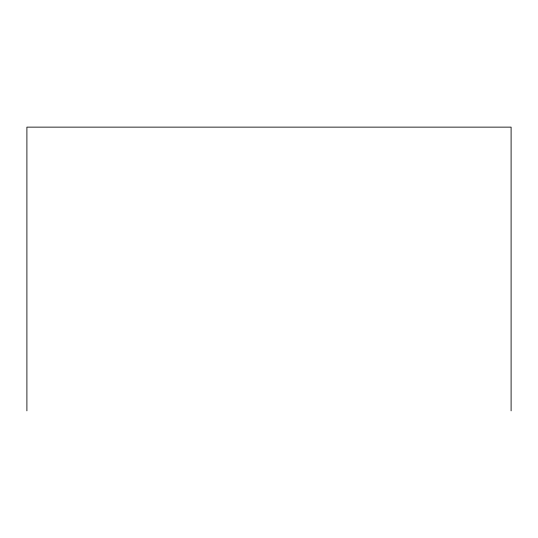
<?xml version="1.0" encoding="UTF-8"?>
<svg xmlns="http://www.w3.org/2000/svg" width="538" height="538" viewBox="0 0 538 538"><rect width="100%" height="100%" fill="white"/><g stroke="black" fill="none" stroke-linecap="round" stroke-linejoin="round"><path stroke-width="0.81" d="M511.1 410.864L511.1 127.136L26.9 127.136L26.9 410.864"/></g></svg>
